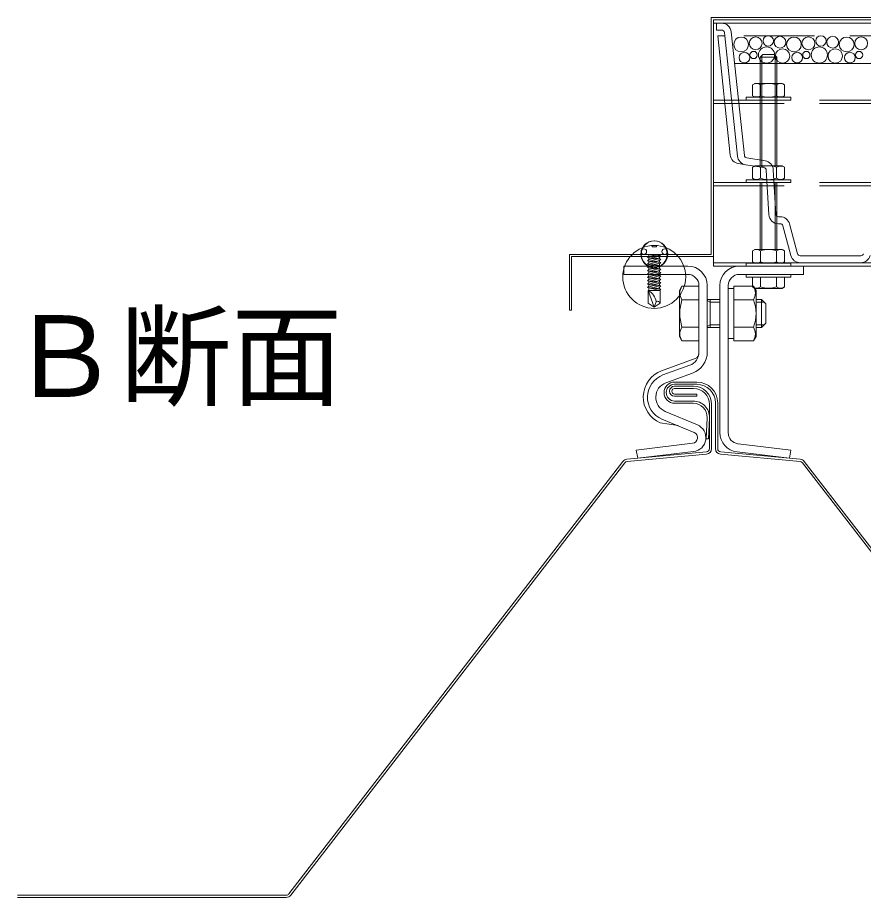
# Model space of a CAD drawing. Units: millimetres, scale not verified. Extents: x -3947 to 3947, y -2774 to 2774.
# Drawn here: x -3286.5 to -2982.7, y -1291.6 to -975.8 of the extents above; entities that cross this region are included whole.
import ezdxf
from ezdxf.enums import TextEntityAlignment as Align

# ---------------------------------------------------------------- set-up
doc = ezdxf.new("R2010")
doc.units = ezdxf.units.MM
doc.header["$LTSCALE"] = 2
doc.linetypes.add('USER1', pattern=[19.05, 12.7, -6.35])
for name, color, linetype, lineweight in [('0-3_MOJI', 7, 'Continuous', 18), ('0-5_ecom', 7, 'Continuous', 20), ('0-6_KANAMONO', 4, 'Continuous', 18), ('0-7_KANAMONO_SCREW', 4, 'Continuous', 18), ('0-9_buhin', 2, 'Continuous', 18)]:
    doc.layers.add(name, color=color, linetype=linetype, lineweight=lineweight)
doc.styles.add('ＭＳ ゴシック', font='')
doc.styles.get('ＭＳ ゴシック').set_extended_font_data('MS Gothic')

# ---------------------------------------------------------------- blocks, each defined once
blk = doc.blocks.new('sd-n19')
at = {"layer": '0-7_KANAMONO_SCREW'}
for p, q in [((-3.75, 0), (3.75, 0)), ((-2.4, -0.5), (1.6, 0)), ((-1.9, -1), (2.009, 0)), ((-1.9, 0), (-1.9, -0.372)), ((-2.4, -1.7), (1.9, -0.6)), ((-2.4, -1.7), (2.4, -1.1)), ((-1.9, -2.2), (-2.4, -1.7)), ((-2.4, -2.9), (1.9, -1.8)), ((-2.4, -2.9), (2.4, -2.3)), ((-1.9, -3.4), (-2.4, -2.9)), ((-2.4, -4.1), (1.9, -3)), ((-1.9, -1), (-1.9, -1.572)), ((-1.9, -2.2), (2.4, -1.1)), ((-1.9, -2.2), (-1.9, -2.772)), ((-1.9, -3.4), (2.4, -2.3)), ((1.9, -0.028), (1.9, -0.6)), ((2.4, -1.1), (1.9, -0.6)), ((1.9, -1.228), (1.9, -1.8)), ((2.4, -2.3), (1.9, -1.8)), ((1.9, -2.428), (1.9, -3)), ((2.4, -3.5), (1.9, -3)), ((-2.4, -4.1), (2.4, -3.5)), ((-1.9, -4.6), (-2.4, -4.1)), ((-2.4, -5.3), (1.9, -4.2)), ((-2.4, -5.3), (2.4, -4.7)), ((-1.9, -5.8), (-2.4, -5.3)), ((-2.4, -6.5), (1.9, -5.4)), ((-2.4, -6.5), (2.4, -5.9)), ((-1.9, -3.4), (-1.9, -3.972)), ((-1.9, -4.6), (2.4, -3.5)), ((-1.9, -4.6), (-1.9, -5.172)), ((-1.9, -5.8), (2.4, -4.7)), ((-1.9, -5.8), (-1.9, -6.372)), ((-1.9, -7), (2.4, -5.9)), ((1.9, -3.628), (1.9, -4.2)), ((2.4, -4.7), (1.9, -4.2)), ((1.9, -4.828), (1.9, -5.4)), ((2.4, -5.9), (1.9, -5.4)), ((1.9, -6.028), (1.9, -6.6)), ((-1.9, -7), (-2.4, -6.5)), ((-2.4, -7.7), (1.9, -6.6)), ((-2.4, -7.7), (2.4, -7.1)), ((-1.9, -8.2), (-2.4, -7.7)), ((-2.4, -8.9), (1.9, -7.8)), ((-2.4, -8.9), (2.4, -8.3)), ((-1.9, -9.4), (-2.4, -8.9)), ((-2.4, -10.1), (1.9, -9)), ((-1.9, -7), (-1.9, -7.572)), ((-1.9, -8.2), (2.4, -7.1)), ((-1.9, -8.2), (-1.9, -8.772)), ((-1.9, -9.4), (2.4, -8.3)), ((-1.9, -9.4), (-1.9, -9.972)), ((2.4, -7.1), (1.9, -6.6)), ((1.9, -7.228), (1.9, -7.8)), ((2.4, -8.3), (1.9, -7.8)), ((1.9, -8.428), (1.9, -9)), ((2.4, -9.5), (1.9, -9)), ((-2.4, -10.1), (2.4, -9.5)), ((-1.9, -10.6), (-2.4, -10.1)), ((-2.4, -11.3), (1.9, -10.2)), ((-2.4, -11.3), (2.4, -10.7)), ((-1.9, -11.8), (-2.4, -11.3)), ((-2.4, -12.5), (1.9, -11.4)), ((-2.4, -12.5), (2.4, -11.9)), ((-1.9, -13), (-2.4, -12.5)), ((-1.9, -10.6), (2.4, -9.5)), ((-1.9, -10.6), (-1.9, -11.172)), ((-1.9, -11.8), (2.4, -10.7)), ((-1.9, -11.8), (-1.9, -12.372)), ((-1.9, -13), (2.4, -11.9)), ((1.9, -9.628), (1.9, -10.2)), ((2.4, -10.7), (1.9, -10.2)), ((1.9, -10.828), (1.9, -11.4)), ((2.4, -11.9), (1.9, -11.4)), ((1.9, -12.028), (1.9, -13)), ((2.15, -13), (-2.15, -13)), ((-2.15, -17.495), (-2.15, -13)), ((0, -19), (2.15, -13)), ((2.15, -17.495), (2.15, -13)), ((0, -19), (-2.15, -17.495)), ((0, -19), (-0.635, -16.995)), ((0, -19), (2.15, -17.495))]:
    blk.add_line(p, q, dxfattribs=at)
for points in [[(0.75, 3.175), (0.75, 2.675), (-0.75, 2.675), (-0.75, 3.175)], [(-1.9, -1), (-2.4, -0.5), (-0.445, 0)]]:
    blk.add_lwpolyline(points, dxfattribs=at)
for centre, radius in [((0, -8.096), 11.296), ((0, -8.096), 11.296), ((-0.091, 0.076), 4.75), ((0.091, 0.076), 4.75), ((-3.75, 1), 1), ((3.75, 1), 1)]:
    blk.add_circle(centre, radius, dxfattribs=at)
for centre, radius, start, end in [((4.694, -17.742), 5.381, 118.2142, 172.01632), ((-1.206, -17.809), 0.995, 54.94761, 161.58289)]:
    blk.add_arc(centre, radius, start, end, dxfattribs=at)

msp = doc.modelspace()

# ---------------------------------------------------------------- linework, layer by layer
at = {"layer": '0-5_ecom'}
for p, q in [((-3030.162, -980.907), (-3025.462, -1025.247)), ((-2544.087, -992.276), (-3028.957, -992.276)), ((-3024.624, -1026.129), (-3018.029, -1027.171)), ((-3025.014, -1028.598), (-3027.571, -1028.195)), ((-3018.419, -1029.64), (-3025.014, -1028.598)), ((-3016.671, -1046.475), (-3017.576, -1030.571)), ((-3015.081, -1030.429), (-3014.175, -1046.333)), ((-3013.176, -1047.276), (-3012.59, -1047.276)), ((-3012.59, -1049.776), (-3013.176, -1049.776)), ((-3008.766, -1061.182), (-3011.624, -1050.517)), ((-3009.209, -1049.87), (-3006.351, -1060.535)), ((-3005.385, -1061.276), (-2983.659, -1061.276)), ((-2983.659, -1063.776), (-3005.385, -1063.776))]:
    msp.add_line(p, q, dxfattribs=at)
at = {"layer": '0-5_ecom', "color": 3, "linetype": 'USER1', "lineweight": 18}
msp.add_line((-2543.027, -982.276), (-3032.531, -982.276), dxfattribs=at)
at = {"layer": '0-5_ecom'}
for points in [[(-3033.643, -980.276), (-3035.522, -980.276), (-3035.522, -977.776), (-3033.643, -977.776)], [(-3027.948, -1025.51), (-3032.531, -982.276), (-3032.648, -981.17)], [(-3030.505, -1025.106), (-3035.045, -982.276), (-3032.531, -982.276)]]:
    msp.add_lwpolyline(points, dxfattribs=at)
for centre, radius in [((-3026.605, -985.419), 2.658), ((-3021.382, -985.008), 2.322), ((-3016.877, -984.168), 1.865), ((-3012.658, -984.607), 2.127), ((-3007.662, -985.419), 2.658), ((-3002.439, -985.008), 2.322), ((-2997.934, -984.168), 1.865), ((-2993.715, -984.607), 2.127), ((-2988.719, -985.419), 2.658), ((-2983.496, -985.008), 2.322), ((-3025.432, -990.15), 1.925), ((-3022.142, -989.208), 1.311), ((-3017.478, -989.19), 2.903), ((-3011.742, -989.55), 2.579), ((-3006.49, -990.15), 1.925), ((-3003.199, -989.208), 1.311), ((-2998.535, -989.19), 2.903), ((-2992.799, -989.55), 2.579), ((-2987.547, -990.15), 1.925), ((-2984.256, -989.208), 1.311)]:
    msp.add_circle(centre, radius, dxfattribs=at)
for centre, radius, start, end in [((-3033.643, -981.276), 3.5, 6.05076, 90), ((-3033.643, -981.276), 1, 6.05058, 90), ((-3027.025, -1024.737), 3.5, 186.05076, 261.02313), ((-3024.468, -1025.141), 3.5, 186.05076, 261.02313), ((-3024.468, -1025.141), 1, 186.05076, 261.02311), ((-3018.575, -1030.628), 3.5, 3.25935, 81.02311), ((-3018.575, -1030.628), 1, 3.25935, 81.02313), ((-3013.176, -1046.276), 3.5, 183.25935, 270), ((-3013.176, -1046.276), 1, 183.25935, 270), ((-3012.59, -1050.776), 3.5, 15.00004, 90), ((-3012.59, -1050.776), 1, 14.99997, 90), ((-3005.385, -1060.276), 3.5, 194.99997, 270), ((-3005.385, -1060.276), 1, 195.00004, 270), ((-2983.659, -1060.276), 1, 270, 344.99996), ((-2983.659, -1060.276), 3.5, 270, 345.00003)]:
    msp.add_arc(centre, radius, start, end, dxfattribs=at)
at = {"layer": '0-6_KANAMONO'}
for p, q in [((-3036.522, -976.576), (-786.522, -976.576)), ((-3036.522, -1064.976), (-3036.522, -976.576)), ((-3036.522, -977.776), (-786.522, -977.776)), ((-3036.522, -1063.776), (-786.522, -1063.776)), ((-3036.522, -1064.976), (-786.522, -1064.976)), ((-3068.778, -1067.976), (-3045.778, -1067.976)), ((-3041.778, -1071.976), (-3041.778, -1095.874)), ((-3038.778, -1095.874), (-3038.778, -1071.976)), ((-3034.266, -1071.976), (-3034.266, -1124.767)), ((-3031.266, -1124.767), (-3031.266, -1071.976)), ((-3043.094, -1098.188), (-3055.199, -1102.594)), ((-3045.068, -1100.573), (-3054.686, -1104.073)), ((-3053.66, -1106.892), (-3044.042, -1103.392)), ((-3042.342, -1121.991), (-3053.909, -1117.131)), ((-3055.652, -1121.21), (-3049.287, -1122.257)), ((-3055.071, -1119.897), (-3043.504, -1124.757)), ((-3028.101, -1131.717), (-3009.301, -1133.976))]:
    msp.add_line(p, q, dxfattribs=at)
at = {"layer": '0-6_KANAMONO', "linetype": 'USER1'}
for p, q in [((-3036.522, -1005.376), (-786.522, -1005.376)), ((-3036.522, -1006.576), (-786.522, -1006.576)), ((-3036.522, -1034.976), (-786.522, -1034.976)), ((-3036.522, -1036.176), (-786.522, -1036.176))]:
    msp.add_line(p, q, dxfattribs=at)
at = {"layer": '0-6_KANAMONO'}
for points in [[(-3088.322, -1060.776), (-3037.322, -1060.776), (-3037.322, -975.776), (-2976.322, -975.776), (-2976.322, -976.576), (-3036.522, -976.576), (-3036.522, -1061.576), (-3087.522, -1061.576), (-3087.522, -1080.776), (-3088.322, -1080.776)], [(-3008.766, -1005.376), (-3024.766, -1005.376), (-3024.766, -1004.376), (-3008.766, -1004.376)], [(-3008.766, -1034.976), (-3024.766, -1034.976), (-3024.766, -1033.976), (-3008.766, -1033.976)], [(-3008.766, -1064.976), (-3024.766, -1064.976), (-3024.766, -1063.976), (-3008.766, -1063.976)], [(-3008.766, -1068.976), (-3024.766, -1068.976), (-3024.766, -1067.976), (-3008.766, -1067.976)]]:
    msp.add_lwpolyline(points, close=True, dxfattribs=at)
for points in [[(-3045.778, -1064.976), (-3068.778, -1064.976), (-3068.778, -1067.976)], [(-3027.266, -1067.976), (-3004.266, -1067.976), (-3004.266, -1064.976), (-3027.266, -1064.976)], [(-3044.04, -1128.586), (-3064.278, -1131.018), (-3063.743, -1133.976), (-3043.682, -1131.565)], [(-3009.301, -1133.976), (-3008.766, -1131.018), (-3027.743, -1128.738)]]:
    msp.add_lwpolyline(points, dxfattribs=at)
for centre, radius, start, end in [((-3045.778, -1071.976), 7, 0, 90), ((-3027.266, -1071.976), 7, 90, 180), ((-3045.778, -1071.976), 4, 0, 90), ((-3027.266, -1071.976), 4, 90, 180), ((-3046.778, -1095.874), 5, 290, 0), ((-3046.778, -1095.874), 8, 290, 0), ((-3043.778, -1096.309), 2, 290, 360), ((-3051.778, -1111.991), 10, 110, 247.20978), ((-3051.778, -1112.06), 8.5, 110, 247.20978), ((-3051.778, -1112.06), 5.5, 110, 247.20978), ((-3044.278, -1126.601), 5, 276.85228, 67.20978), ((-3044.278, -1126.601), 2, 276.85228, 67.20978), ((-3027.266, -1124.767), 7, 180, 263.14772), ((-3027.266, -1124.767), 4, 180, 263.14772)]:
    msp.add_arc(centre, radius, start, end, dxfattribs=at)
at = {"layer": '0-7_KANAMONO_SCREW'}
for p, q in [((-3019.766, -989.976), (-3018.766, -988.976)), ((-3019.766, -1028.976), (-3019.766, -989.976)), ((-3019.766, -989.976), (-3013.766, -989.976)), ((-3019.166, -1028.976), (-3019.166, -989.376)), ((-3018.766, -988.976), (-3014.766, -988.976)), ((-3013.766, -989.976), (-3014.766, -988.976)), ((-3014.366, -1028.976), (-3014.366, -989.376)), ((-3013.766, -1028.976), (-3013.766, -989.976)), ((-3019.653, -999.88), (-3019.653, -1003.871)), ((-3013.879, -999.88), (-3013.879, -1003.871)), ((-3019.653, -1029.48), (-3019.653, -1033.471)), ((-3013.879, -1029.48), (-3013.879, -1033.471)), ((-3019.766, -1058.976), (-3019.766, -1034.976)), ((-3019.166, -1058.976), (-3019.166, -1034.976)), ((-3014.366, -1058.976), (-3014.366, -1034.976)), ((-3013.766, -1058.976), (-3013.766, -1034.976)), ((-3019.653, -1059.48), (-3019.653, -1063.471)), ((-3013.879, -1059.48), (-3013.879, -1063.471)), ((-3022.54, -1068.976), (-3022.54, -1072.471)), ((-3022.54, -1068.976), (-3010.993, -1068.976)), ((-3019.653, -1068.976), (-3019.653, -1072.471)), ((-3013.879, -1068.976), (-3013.879, -1072.471)), ((-3010.993, -1068.976), (-3010.993, -1072.471)), ((-3048.778, -1073.726), (-3047.875, -1072.161)), ((-3048.778, -1073.726), (-3048.778, -1090.226)), ((-3047.875, -1072.161), (-3041.778, -1072.161)), ((-3041.778, -1072.161), (-3041.778, -1091.791)), ((-3021.666, -1072.976), (-3022.54, -1072.471)), ((-3021.666, -1072.976), (-3011.866, -1072.976)), ((-3011.866, -1072.976), (-3010.993, -1072.471)), ((-3038.778, -1076.976), (-3034.266, -1076.976)), ((-3037.778, -1076.976), (-3037.778, -1086.976)), ((-3021.266, -1076.976), (-3019.278, -1076.976)), ((-3019.278, -1076.976), (-3017.778, -1078.476)), ((-3047.875, -1077.068), (-3041.778, -1077.068)), ((-3038.778, -1077.298), (-3037.778, -1077.876)), ((-3037.778, -1077.876), (-3034.266, -1077.876)), ((-3022.17, -1077.068), (-3029.266, -1077.068)), ((-3021.266, -1077.876), (-3018.378, -1077.876)), ((-3017.778, -1078.476), (-3017.778, -1085.476)), ((-3038.778, -1086.653), (-3037.778, -1086.076)), ((-3037.778, -1086.076), (-3034.266, -1086.076)), ((-3021.266, -1086.076), (-3018.378, -1086.076)), ((-3047.875, -1086.883), (-3041.778, -1086.883)), ((-3038.778, -1086.976), (-3034.266, -1086.976)), ((-3022.17, -1086.883), (-3029.266, -1086.883)), ((-3021.266, -1086.976), (-3019.278, -1086.976)), ((-3048.778, -1090.226), (-3047.875, -1091.791)), ((-3047.875, -1091.791), (-3041.778, -1091.791))]:
    msp.add_line(p, q, dxfattribs=at)
for points in [[(-3022.54, -999.88), (-3021.666, -999.376), (-3011.866, -999.376), (-3010.993, -999.88), (-3010.993, -1003.871), (-3011.866, -1004.376), (-3021.666, -1004.376), (-3022.54, -1003.871)], [(-3022.54, -1029.48), (-3021.666, -1028.976), (-3011.866, -1028.976), (-3010.993, -1029.48), (-3010.993, -1033.471), (-3011.866, -1033.976), (-3021.666, -1033.976), (-3022.54, -1033.471)], [(-3022.54, -1059.48), (-3021.666, -1058.976), (-3011.866, -1058.976), (-3010.993, -1059.48), (-3010.993, -1063.471), (-3011.866, -1063.976), (-3021.666, -1063.976), (-3022.54, -1063.471)], [(-3029.266, -1072.976), (-3029.266, -1090.976), (-3031.266, -1090.976), (-3031.266, -1072.976)], [(-3022.17, -1091.791), (-3021.266, -1090.226), (-3021.266, -1073.726), (-3022.17, -1072.161), (-3029.266, -1072.161), (-3029.266, -1091.791)]]:
    msp.add_lwpolyline(points, close=True, dxfattribs=at)
msp.add_lwpolyline([(-3019.278, -1076.976), (-3019.278, -1086.976), (-3017.778, -1085.476)], dxfattribs=at)
for centre, radius, start, end in [((-3021.096, -1002.254), 2.779, 58.70286, 121.29714), ((-3016.766, -1007.89), 8.514, 70.18081, 109.81919), ((-3012.436, -1002.254), 2.779, 58.70286, 121.29714), ((-3021.096, -1001.497), 2.779, 238.70286, 301.29714), ((-3016.766, -995.862), 8.514, 250.18081, 289.81919), ((-3012.436, -1001.497), 2.779, 238.70286, 301.29714), ((-3021.096, -1031.854), 2.779, 58.70286, 121.29714), ((-3016.766, -1037.49), 8.514, 70.18081, 109.81919), ((-3012.436, -1031.854), 2.779, 58.70286, 121.29714), ((-3021.096, -1031.097), 2.779, 238.70286, 301.29714), ((-3016.766, -1025.462), 8.514, 250.18081, 289.81919), ((-3012.436, -1031.097), 2.779, 238.70286, 301.29714), ((-3021.096, -1061.854), 2.779, 58.70286, 121.29714), ((-3016.766, -1067.49), 8.514, 70.18081, 109.81919), ((-3012.436, -1061.854), 2.779, 58.70286, 121.29714), ((-3021.096, -1061.097), 2.779, 238.70286, 301.29714), ((-3016.766, -1055.462), 8.514, 250.18081, 289.81919), ((-3012.436, -1061.097), 2.779, 238.70286, 301.29714), ((-3044.289, -1074.615), 4.345, 145.61575, 214.38425), ((-3021.096, -1070.362), 2.556, 235.61585, 304.38414), ((-3026.449, -1074.615), 4.933, 330.1722, 29.8278), ((-3016.766, -1063.365), 9.553, 252.4121, 287.5879), ((-3012.436, -1070.362), 2.556, 235.61585, 304.38415), ((-3032.393, -1081.976), 16.241, 162.41205, 197.58795), ((-3035.045, -1081.976), 13.779, 339.13594, 20.86406), ((-3044.289, -1089.337), 4.345, 145.61575, 214.38425), ((-3026.449, -1089.337), 4.933, 330.1722, 29.8278)]:
    msp.add_arc(centre, radius, start, end, dxfattribs=at)
at = {"layer": '0-9_buhin'}
for p, q in [((-3050.522, -1106.614), (-3042.522, -1106.614)), ((-3042.522, -1107.414), (-3050.522, -1107.414)), ((-3050.522, -1108.114), (-3043.722, -1108.114)), ((-3043.722, -1108.914), (-3050.522, -1108.914)), ((-3038.022, -1130.52), (-3038.022, -1114.614)), ((-3037.222, -1114.614), (-3037.222, -1130.52)), ((-3035.822, -1130.52), (-3035.822, -1114.114)), ((-3035.022, -1114.114), (-3035.022, -1130.52)), ((-3067.655, -1134.335), (-3039.113, -1131.715)), ((-3039.039, -1132.511), (-3067.582, -1135.132)), ((-3005.463, -1135.132), (-3034.005, -1132.511)), ((-3033.932, -1131.715), (-3005.389, -1134.335)), ((-3189.055, -1290.348), (-3069.055, -1135.103)), ((-3068.422, -1135.593), (-3188.422, -1290.838)), ((-2884.623, -1290.838), (-3004.623, -1135.593)), ((-3003.99, -1135.103), (-2883.99, -1290.348)), ((-3286.522, -1290.814), (-3190.004, -1290.814)), ((-3190.004, -1291.614), (-3286.522, -1291.614))]:
    msp.add_line(p, q, dxfattribs=at)
for points in [[(-3050.522, -1110.914), (-3042.522, -1110.914), (-3042.522, -1111.714), (-3050.522, -1111.714)], [(-3050.522, -1113.414), (-3049.486, -1113.414), (-3043.822, -1113.414)], [(-3043.822, -1114.214), (-3049.486, -1114.214), (-3050.522, -1114.214)], [(-3038.028, -1119.472), (-3038.363, -1127.012), (-3039.162, -1126.977), (-3038.827, -1119.436)]]:
    msp.add_lwpolyline(points, dxfattribs=at)
for centre, radius, start, end in [((-3050.522, -1110.414), 3.8, 90, 270), ((-3050.522, -1110.414), 3, 90, 270), ((-3050.522, -1109.914), 1.8, 90, 270), ((-3043.722, -1114.614), 6.5, 0, 90), ((-3042.522, -1114.114), 7.5, 0, 90), ((-3042.522, -1114.114), 6.7, 360, 90), ((-3050.522, -1109.914), 1, 90, 270), ((-3043.722, -1114.614), 5.7, 360, 90), ((-3043.822, -1119.214), 5.8, 357.45645, 90), ((-3043.822, -1119.214), 5, 357.45645, 90), ((-3039.222, -1130.52), 1.2, 275.24524, 0), ((-3039.222, -1130.52), 2, 275.24524, 0), ((-3033.822, -1130.52), 2, 180, 264.75476), ((-3033.822, -1130.52), 1.2, 180, 264.75476), ((-3067.472, -1136.326), 2, 95.24524, 142.297), ((-3067.472, -1136.326), 1.2, 95.24524, 142.297), ((-3005.572, -1136.326), 1.2, 37.703, 84.75476), ((-3005.572, -1136.326), 2, 37.703, 84.75476), ((-3190.004, -1289.614), 1.2, 270, 322.297), ((-3190.004, -1289.614), 2, 270, 322.297)]:
    msp.add_arc(centre, radius, start, end, dxfattribs=at)

# ---------------------------------------------------------------- block references
at = {"layer": '0-7_KANAMONO_SCREW', "xscale": -1}
msp.add_blockref('sd-n19', (-3057.822, -1060.776), dxfattribs=at)

# ---------------------------------------------------------------- texts
at = {"layer": '0-3_MOJI', "style": 'ＭＳ ゴシック'}
msp.add_text('Ｂ断面', height=29.33, dxfattribs=at).set_placement((-3289.83, -1120.794), align=Align.BOTTOM_LEFT)

doc.saveas('drawing.dxf')
